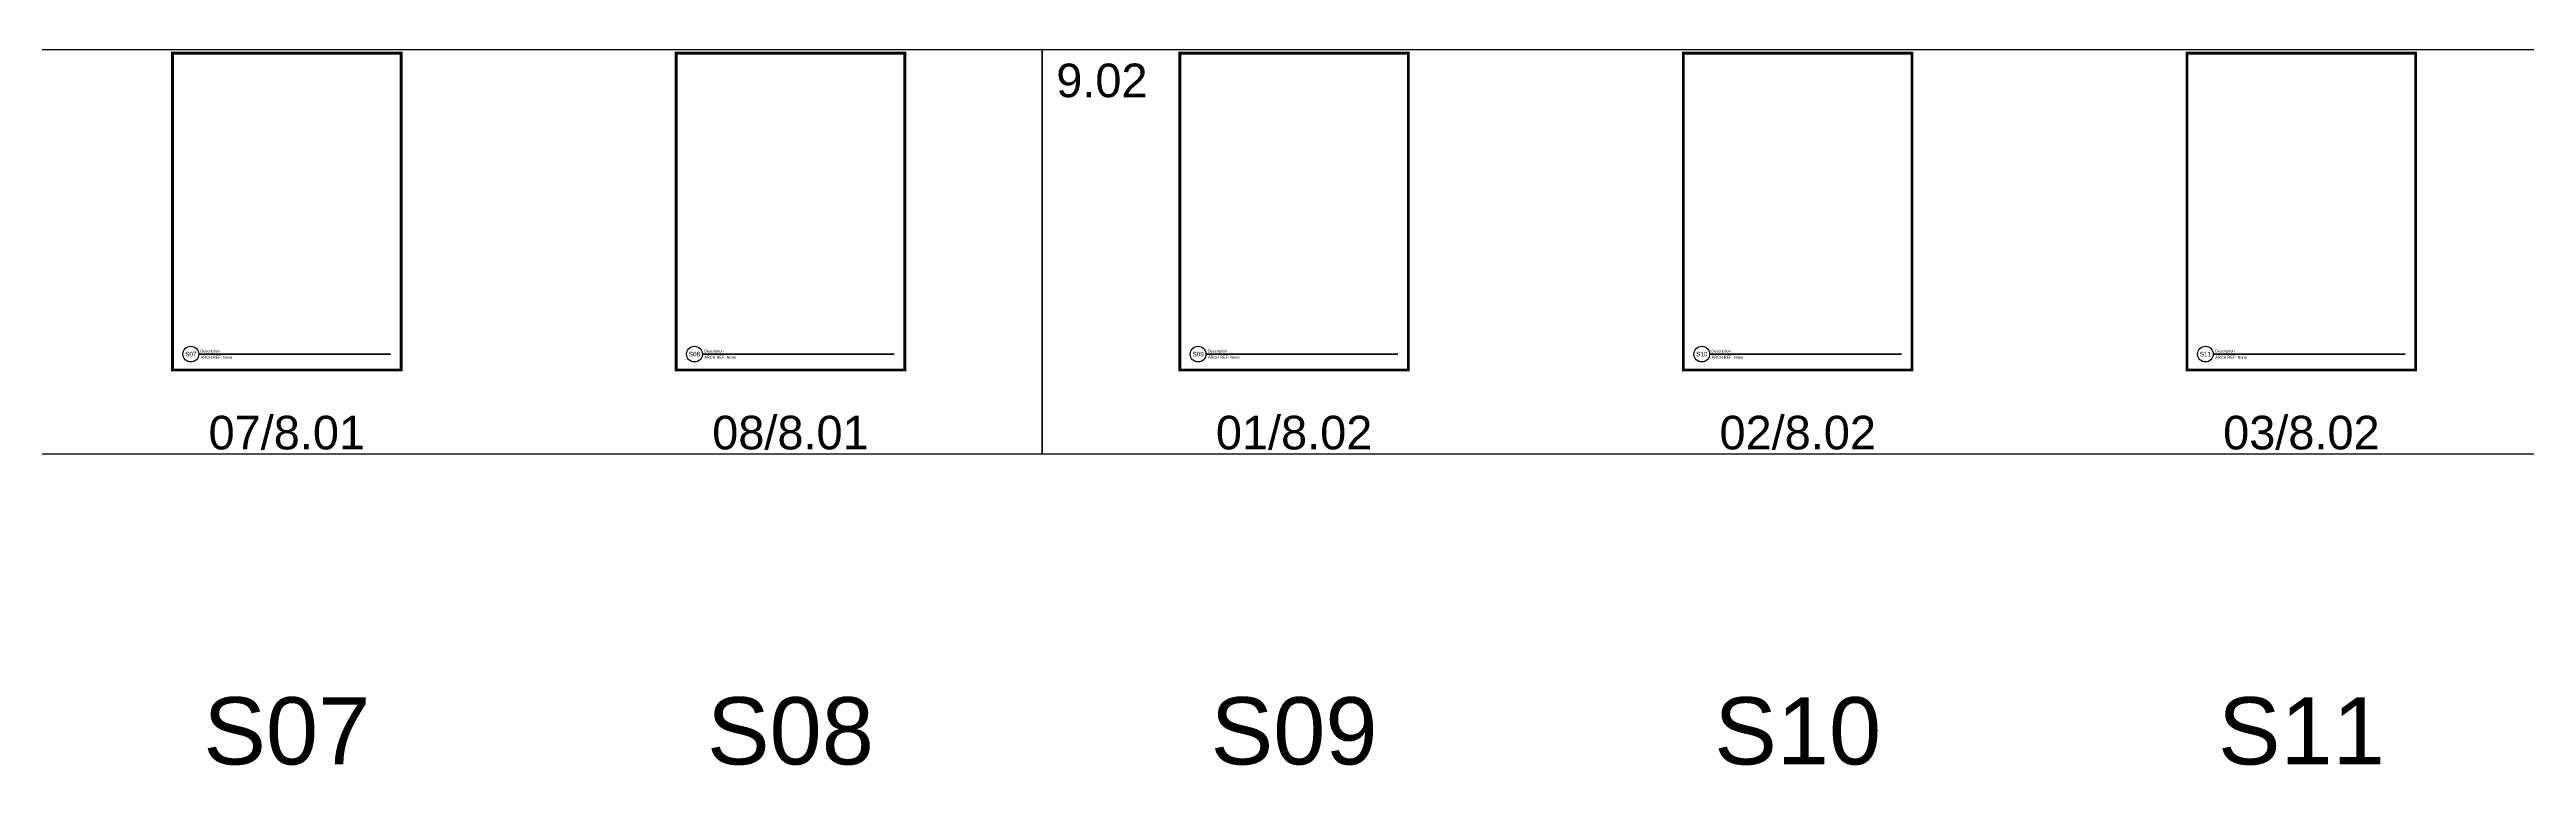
# Model space of a CAD drawing. Header units: inches. Extents: x -257 to 21868, y -296 to 108.
# Drawn here: x 414 to 768.1, y -296.2 to -194 of the extents above; entities that cross this region are included whole.
import ezdxf
from ezdxf.enums import TextEntityAlignment as Align

# ---------------------------------------------------------------- set-up
doc = ezdxf.new("R2010")
doc.units = ezdxf.units.IN
doc.header["$MEASUREMENT"] = 0
doc.layers.get('Defpoints').update_dxf_attribs({"color": 3})
doc.layers.add('NSE-Border', color=156, linetype='Continuous', plot=False)
doc.layers.add('NSE-Detail Border', color=7, linetype='Continuous')
doc.layers.add('NSE-Elev-Title', color=51, linetype='Continuous', lineweight=40)
doc.styles.add('004 - NSSM - Standard', font='arial.ttf', dxfattribs={"height": 0.4})
doc.styles.add('008 - NSSM - Standard', font='arial.ttf', dxfattribs={"height": 0.8})
doc.styles.add('048 - NSSM - Standard', font='arial.ttf', dxfattribs={"height": 4.8})
doc.styles.add('096 - NSSM - Standard', font='arial.ttf', dxfattribs={"height": 9.6})

# ---------------------------------------------------------------- blocks, each defined once
blk = doc.blocks.new('*U11')
at = {"ltscale": 0.0625}
blk.add_wipeout([(8.172, 1.036), (0, 1.036), (0, 0), (8.172, 0)], dxfattribs=at)
at = {"layer": 'Defpoints'}
blk.add_circle((0.656, 0.567), 0.281, dxfattribs=at)
at = {"layer": 'NSE-Border', "ltscale": 0.0625, "const_width": 0.1}
blk.add_lwpolyline([(0, 0), (8.172, 0), (8.172, 11.312), (0, 11.312)], close=True, dxfattribs=at)
at = {"layer": 'NSE-Elev-Title'}
blk.add_line((0.938, 0.567), (7.797, 0.567), dxfattribs=at)
at = {"layer": 'Defpoints', "style": '008 - NSSM - Standard'}
blk.add_attdef('DETAIL_NUMBER', text='', height=0.163, dxfattribs=at).set_placement((0.656, 0.567), align=Align.MIDDLE_CENTER)
at = {"layer": 'NSE-Elev-Title', "style": '004 - NSSM - Standard'}
blk.add_text('ARCH REF:', height=0.1, dxfattribs=at).set_placement((1.386, 0.457), align=Align.MIDDLE_CENTER)
for tag, p in [('DETAIL_DESCRIPTION', (1, 0.629)), ('ARCH_REF', (1.804, 0.404))]:
    blk.add_attdef(tag, p, '', height=0.1, dxfattribs=at)

msp = doc.modelspace()

# ---------------------------------------------------------------- block references
at = {"layer": 'NSE-Detail Border', "xscale": 4, "yscale": 4, "zscale": 4}
for p, values in [((431.60623, -239.75), {'DETAIL_DESCRIPTION': 'Description', 'ARCH_REF': 'None', 'DETAIL_NUMBER': 'S07'}), ((503.60623, -239.75), {'DETAIL_DESCRIPTION': 'Description', 'ARCH_REF': 'None', 'DETAIL_NUMBER': 'S08'}), ((575.60623, -239.75), {'DETAIL_DESCRIPTION': 'Description', 'ARCH_REF': 'None', 'DETAIL_NUMBER': 'S09'}), ((647.60623, -239.75), {'DETAIL_DESCRIPTION': 'Description', 'ARCH_REF': 'None', 'DETAIL_NUMBER': 'S10'}), ((719.60623, -239.75), {'DETAIL_DESCRIPTION': 'Description', 'ARCH_REF': 'None', 'DETAIL_NUMBER': 'S11'})]:
    msp.add_blockref('*U11', p, dxfattribs=at).add_auto_attribs(values)

# ---------------------------------------------------------------- texts
at = {"layer": 'Defpoints'}
for s, width, gutter_width, insert, char_height, attachment_point, style in [('9.02', 15.7513444, 2, (557.94998, -196), 4.8, 1, '048 - NSSM - Standard'), ('07/8.01', 15.7513444, 2, (447.94998, -246.28629), 4.8, 2, '048 - NSSM - Standard'), ('08/8.01', 15.7513444, 2, (519.94998, -246.28629), 4.8, 2, '048 - NSSM - Standard'), ('01/8.02', 15.7513444, 2, (591.94998, -246.28629), 4.8, 2, '048 - NSSM - Standard'), ('02/8.02', 15.7513444, 2, (663.94998, -246.28629), 4.8, 2, '048 - NSSM - Standard'), ('03/8.02', 15.7513444, 2, (735.94998, -246.28629), 4.8, 2, '048 - NSSM - Standard'), ('S07', 16.3938227, 0.5, (447.94998, -291.34192), 9.6, 5, '096 - NSSM - Standard'), ('S08', 16.3938227, 0.5, (519.94998, -291.34192), 9.6, 5, '096 - NSSM - Standard'), ('S09', 16.3938227, 0.5, (591.94998, -291.34192), 9.6, 5, '096 - NSSM - Standard'), ('S10', 16.3938227, 0.5, (663.94998, -291.34192), 9.6, 5, '096 - NSSM - Standard'), ('S11', 16.3938227, 0.5, (735.94998, -291.34192), 9.6, 5, '096 - NSSM - Standard')]:
    msp.add_mtext_dynamic_manual_height_columns(s, width=width, gutter_width=gutter_width, heights=[0], dxfattribs=dict(at, insert=insert, char_height=char_height, attachment_point=attachment_point, style=style))

# ---------------------------------------------------------------- next in the draw order: linework, layer by layer
for points in [[(-20.05002, -194), (555.94998, -194), (555.94998, -251.75), (-20.05002, -251.75)], [(555.94998, -194), (1131.94998, -194), (1131.94998, -251.75), (555.94998, -251.75)]]:
    msp.add_lwpolyline(points, close=True, dxfattribs=at)

doc.saveas('drawing.dxf')
